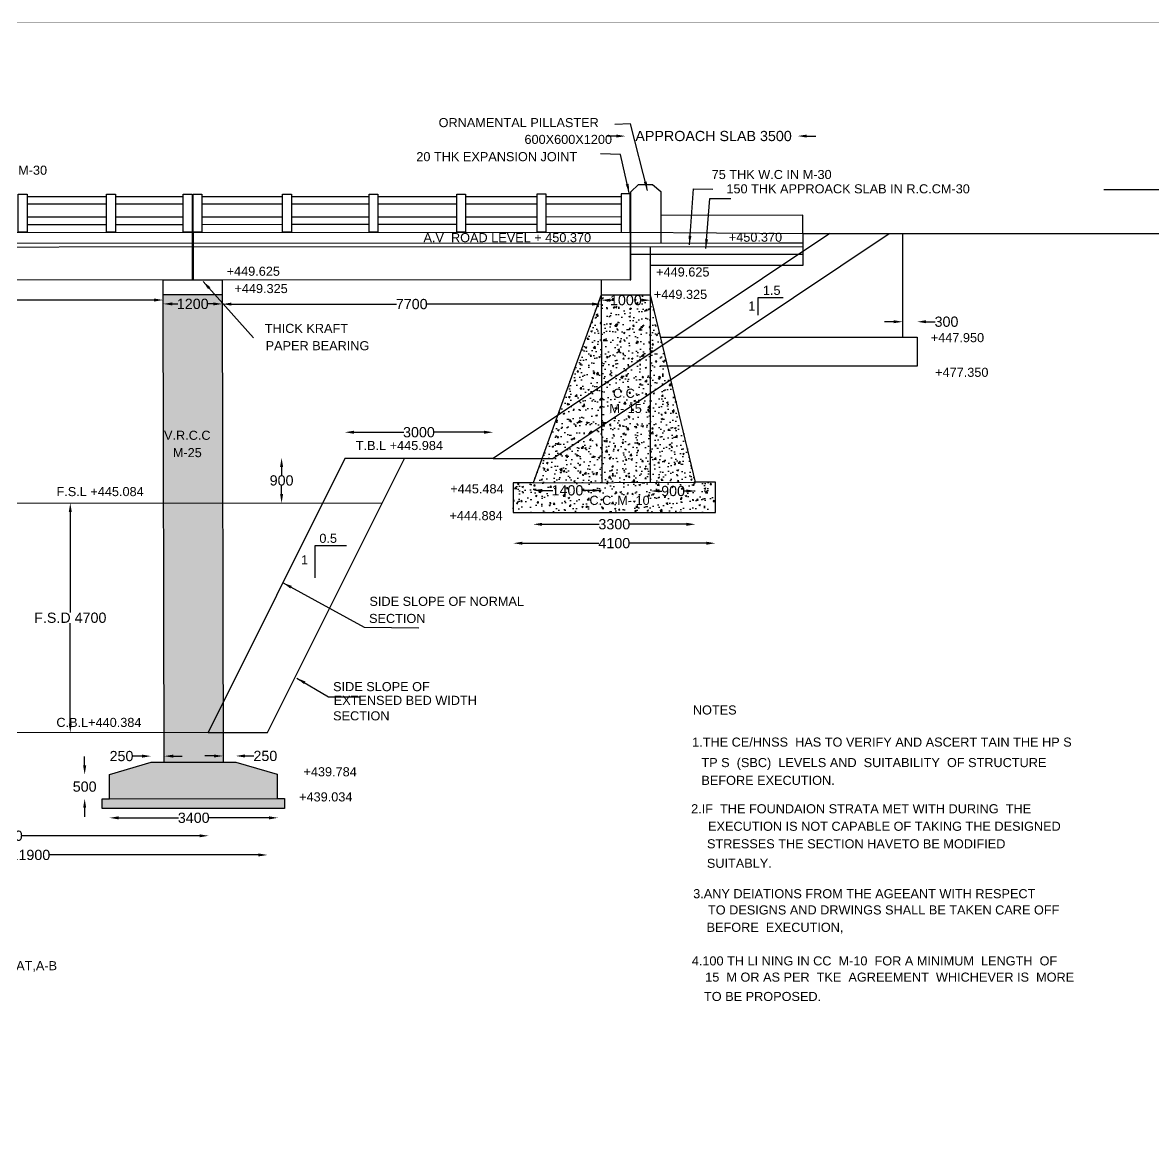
# Model space of a CAD drawing. Header units: inches. Extents: x 85560 to 186087, y -228023 to -165458.
# Drawn here: x 127004 to 151884, y -190093 to -165458 of the extents above; entities that cross this region are included whole.
import ezdxf

# ---------------------------------------------------------------- set-up
doc = ezdxf.new("R2010")
doc.units = ezdxf.units.IN
doc.header["$MEASUREMENT"] = 0
doc.styles.get("Standard").update_dxf_attribs({"font": 'arial.ttf'})
doc.dimstyles.new('ST100', dxfattribs={"dimtxt": 225, "dimasz": 200, "dimexe": 0, "dimexo": 300, "dimgap": 0.09, "dimtad": 0, "dimtih": 1, "dimtoh": 1, "dimdec": 0, "dimzin": 0, "dimdsep": 46, "dimtxsty": 'Standard', "dimcen": 0, "dimse1": 1, "dimse2": 1, "dimadec": 0, "dimazin": 0, "dimtfac": 1, "dimtdec": 0, "dimtofl": 0, "dimtmove": 0, "dimatfit": 3, "dimfxl": 2000, "dimtolj": 1, "dimtzin": 0, "dimarcsym": 0})
pattern_1 = [(50, (0, 0), (358.6301, -31.37607), [37.5, -412.5]), (355, (0, 0), (-69.37567, 376.09607), [30, -330]), (100.4514, (29.9, -2.6), (289.2547, 344.71977), [31.8701, -350.57106]), (46.1842, (0, 100), (533.6205, -82.7595), [56.25, -618.75]), (96.6356, (44.47, 93.1), (467.3314, 487.0589), [47.8051, -525.8565]), (351.1842, (0, 100), (467.331, 487.0593), [45, -495]), (21, (50, 75), (298.45353, -201.30945), [37.5, -412.5]), (326, (50, 75), (121.65767, 362.575), [30, -330]), (71.4514, (74.87, 58.22), (420.1113, 161.26525), [31.8701, -350.57106]), (37.5, (0, 0), (6.07993, 166.44693), [0, -326, 0, -335, 0, -331.25]), (7.5, (0, 0), (131.53477, 197.20586), [0, -191, 0, -318.5, 0, -126.25]), (327.5, (-111.5, 0), (266.91122, -11.277436), [0, -125, 0, -390, 0, -517.5]), (317.5, (-161.5, 0), (291.59308, 50.0525), [0, -162.5, 0, -259, 0, -367.5])]

# ---------------------------------------------------------------- blocks, each defined once
blk = doc.blocks.new('*D7')
at = {"color": 0, "lineweight": -2, "transparency": 16777216}
for p, q in [((119681, -183770), (124278, -183770)), ((132189, -183770), (127592, -183770))]:
    blk.add_line(p, q, dxfattribs=at)
at = {"color": 0, "transparency": 16777216}
for points in [[(119681, -183736), (119681, -183803), (119481, -183770)], [(132189, -183736), (132189, -183803), (132389, -183770)]]:
    blk.add_solid(points, dxfattribs=at)
at = {"layer": 'Defpoints', "color": 0, "transparency": 16777216}
for p in [(119481, -183749), (119481, -183770), (132389, -183749)]:
    blk.add_point(p, dxfattribs=at)
at = {"color": 0, "transparency": 16777216, "insert": (125935, -183770), "char_height": 225, "attachment_point": 5}
blk.add_mtext('\\A1;EXTENDED B.W 11900', dxfattribs=at)
blk = doc.blocks.new('*D8')
at = {"color": 0, "lineweight": -2, "transparency": 16777216}
for p, q in [((120982, -183348), (124894, -183348)), ((130897, -183348), (126986, -183348))]:
    blk.add_line(p, q, dxfattribs=at)
at = {"color": 0, "transparency": 16777216}
for points in [[(120982, -183315), (120982, -183381), (120782, -183348)], [(130897, -183315), (130897, -183381), (131097, -183348)]]:
    blk.add_solid(points, dxfattribs=at)
at = {"layer": 'Defpoints', "color": 0, "transparency": 16777216}
for p in [(120782, -183196), (131097, -183196), (131097, -183348)]:
    blk.add_point(p, dxfattribs=at)
at = {"color": 0, "transparency": 16777216, "insert": (125940, -183348), "char_height": 225, "attachment_point": 5}
blk.add_mtext('\\A1;NORMAL 9500', dxfattribs=at)
blk = doc.blocks.new('*D13')
at = {"color": 0, "lineweight": -2, "transparency": 16777216}
for p, q in [((128369, -181801), (128369, -181601)), ((128369, -182732), (128369, -182932))]:
    blk.add_line(p, q, dxfattribs=at)
at = {"color": 0, "transparency": 16777216}
for points in [[(128336, -181801), (128403, -181801), (128369, -182001)], [(128336, -182732), (128403, -182732), (128369, -182532)]]:
    blk.add_solid(points, dxfattribs=at)
at = {"layer": 'Defpoints', "color": 0, "transparency": 16777216}
for p in [(127890, -182001), (128369, -182001), (127890, -182532)]:
    blk.add_point(p, dxfattribs=at)
at = {"color": 0, "transparency": 16777216, "insert": (128369, -182267), "char_height": 225, "attachment_point": 5}
blk.add_mtext('\\A1;500', dxfattribs=at)
blk = doc.blocks.new('*D14')
at = {"color": 0, "lineweight": -2, "transparency": 16777216}
for p, q in [((129115, -182953), (130433, -182953)), ((132423, -182953), (131105, -182953))]:
    blk.add_line(p, q, dxfattribs=at)
at = {"color": 0, "transparency": 16777216}
for points in [[(129115, -182920), (129115, -182987), (128915, -182953)], [(132423, -182920), (132423, -182987), (132623, -182953)]]:
    blk.add_solid(points, dxfattribs=at)
at = {"layer": 'Defpoints', "color": 0, "transparency": 16777216}
for p in [(128915, -182817), (132623, -182817), (132623, -182953)]:
    blk.add_point(p, dxfattribs=at)
at = {"color": 0, "transparency": 16777216, "insert": (130769, -182953), "char_height": 225, "attachment_point": 5}
blk.add_mtext('\\A1;3400', dxfattribs=at)
blk = doc.blocks.new('*D17')
at = {"color": 0, "lineweight": -2, "transparency": 16777216}
for p, q in [((128053, -176226), (128053, -178436)), ((128053, -180878), (128053, -178669))]:
    blk.add_line(p, q, dxfattribs=at)
at = {"color": 0, "transparency": 16777216}
for points in [[(128019, -176226), (128086, -176226), (128053, -176026)], [(128019, -180878), (128086, -180878), (128053, -181078)]]:
    blk.add_solid(points, dxfattribs=at)
at = {"layer": 'Defpoints', "color": 0, "transparency": 16777216}
for p in [(128053, -176026), (128059, -176026), (128057, -181078)]:
    blk.add_point(p, dxfattribs=at)
at = {"color": 0, "transparency": 16777216, "insert": (128053, -178552), "char_height": 225, "attachment_point": 5}
blk.add_mtext('\\A1;F.S.D 4700', dxfattribs=at)
blk = doc.blocks.new('*D26')
at = {"color": 0, "lineweight": -2, "transparency": 16777216}
for p, q in [((121950, -171561), (125589, -171561)), ((129897, -171561), (126258, -171561))]:
    blk.add_line(p, q, dxfattribs=at)
at = {"color": 0, "transparency": 16777216}
for points in [[(121950, -171528), (121950, -171594), (121750, -171561)], [(129897, -171528), (129897, -171594), (130097, -171561)]]:
    blk.add_solid(points, dxfattribs=at)
at = {"layer": 'Defpoints', "color": 0, "transparency": 16777216}
for p in [(121750, -171563), (130097, -171546), (130097, -171561)]:
    blk.add_point(p, dxfattribs=at)
at = {"color": 0, "transparency": 16777216, "insert": (125924, -171561), "char_height": 225, "attachment_point": 5}
blk.add_mtext('\\A1;7700', dxfattribs=at)
blk = doc.blocks.new('*D27')
at = {"color": 0, "lineweight": -2, "transparency": 16777216}
for p, q in [((130297, -171647), (130422, -171647)), ((131197, -171647), (131072, -171647))]:
    blk.add_line(p, q, dxfattribs=at)
at = {"color": 0, "transparency": 16777216}
for points in [[(130297, -171613), (130297, -171680), (130097, -171647)], [(131197, -171613), (131197, -171680), (131397, -171647)]]:
    blk.add_solid(points, dxfattribs=at)
at = {"layer": 'Defpoints', "color": 0, "transparency": 16777216}
for p in [(130097, -171653), (131397, -171647), (131397, -171651)]:
    blk.add_point(p, dxfattribs=at)
at = {"color": 0, "transparency": 16777216, "insert": (130747, -171647), "char_height": 225, "attachment_point": 5}
blk.add_mtext('\\A1;1200', dxfattribs=at)
blk = doc.blocks.new('*D28')
at = {"color": 0, "lineweight": -2, "transparency": 16777216}
for p, q in [((131597, -171651), (135231, -171651)), ((139534, -171651), (135900, -171651))]:
    blk.add_line(p, q, dxfattribs=at)
at = {"color": 0, "transparency": 16777216}
for points in [[(131597, -171617), (131597, -171684), (131397, -171651)], [(139534, -171617), (139534, -171684), (139734, -171651)]]:
    blk.add_solid(points, dxfattribs=at)
at = {"layer": 'Defpoints', "color": 0, "transparency": 16777216}
for p in [(131397, -171647), (139734, -171651), (139734, -171652)]:
    blk.add_point(p, dxfattribs=at)
at = {"color": 0, "transparency": 16777216, "insert": (135565, -171651), "char_height": 225, "attachment_point": 5}
blk.add_mtext('\\A1;7700', dxfattribs=at)
blk = doc.blocks.new('*D29')
at = {"color": 0, "lineweight": -2, "transparency": 16777216}
for p, q in [((139933, -171565), (139952, -171565)), ((140621, -171565), (140602, -171565))]:
    blk.add_line(p, q, dxfattribs=at)
at = {"color": 0, "transparency": 16777216}
for points in [[(139933, -171531), (139933, -171598), (139733, -171565)], [(140621, -171531), (140621, -171598), (140821, -171565)]]:
    blk.add_solid(points, dxfattribs=at)
at = {"layer": 'Defpoints', "color": 0, "transparency": 16777216}
for p in [(139733, -171565), (140821, -171565), (140821, -171565)]:
    blk.add_point(p, dxfattribs=at)
at = {"color": 0, "transparency": 16777216, "insert": (140277, -171565), "char_height": 225, "attachment_point": 5}
blk.add_mtext('\\A1;1000', dxfattribs=at)
blk = doc.blocks.new('*D30')
at = {"color": 0, "lineweight": -2, "transparency": 16777216}
for p, q in [((146168, -172039), (145968, -172039)), ((146884, -172039), (147084, -172039))]:
    blk.add_line(p, q, dxfattribs=at)
at = {"color": 0, "transparency": 16777216}
for points in [[(146168, -172005), (146168, -172072), (146368, -172039)], [(146884, -172005), (146884, -172072), (146684, -172039)]]:
    blk.add_solid(points, dxfattribs=at)
at = {"layer": 'Defpoints', "color": 0, "transparency": 16777216}
for p in [(146684, -172039), (146368, -172377), (146684, -172377)]:
    blk.add_point(p, dxfattribs=at)
at = {"color": 0, "transparency": 16777216, "insert": (147332, -172039), "char_height": 225, "attachment_point": 5}
blk.add_mtext('\\A1;300', dxfattribs=at)
blk = doc.blocks.new('*D31')
at = {"color": 0, "lineweight": -2, "transparency": 16777216}
for p, q in [((138002, -176911), (139683, -176911)), ((142044, -176911), (140363, -176911))]:
    blk.add_line(p, q, dxfattribs=at)
at = {"color": 0, "transparency": 16777216}
for points in [[(138002, -176878), (138002, -176945), (137802, -176911)], [(142044, -176878), (142044, -176945), (142244, -176911)]]:
    blk.add_solid(points, dxfattribs=at)
at = {"layer": 'Defpoints', "color": 0, "transparency": 16777216}
for p in [(137802, -176905), (142244, -176905), (142244, -176911)]:
    blk.add_point(p, dxfattribs=at)
at = {"color": 0, "transparency": 16777216, "insert": (140023, -176911), "char_height": 225, "attachment_point": 5}
blk.add_mtext('\\A1;4100', dxfattribs=at)
blk = doc.blocks.new('*D32')
at = {"color": 0, "lineweight": -2, "transparency": 16777216}
for p, q in [((138435, -176495), (139687, -176495)), ((141610, -176495), (140358, -176495))]:
    blk.add_line(p, q, dxfattribs=at)
at = {"color": 0, "transparency": 16777216}
for points in [[(138435, -176462), (138435, -176529), (138235, -176495)], [(141610, -176462), (141610, -176529), (141810, -176495)]]:
    blk.add_solid(points, dxfattribs=at)
at = {"layer": 'Defpoints', "color": 0, "transparency": 16777216}
for p in [(138235, -176504), (141810, -176495), (141810, -176504)]:
    blk.add_point(p, dxfattribs=at)
at = {"color": 0, "transparency": 16777216, "insert": (140023, -176495), "char_height": 225, "attachment_point": 5}
blk.add_mtext('\\A1;3300', dxfattribs=at)
blk = doc.blocks.new('*D33')
at = {"color": 0, "lineweight": -2, "transparency": 16777216}
for p, q in [((138436, -175749), (138667, -175749)), ((139548, -175749), (139317, -175749))]:
    blk.add_line(p, q, dxfattribs=at)
at = {"color": 0, "transparency": 16777216}
for points in [[(138436, -175716), (138436, -175783), (138236, -175749)], [(139548, -175716), (139548, -175783), (139748, -175749)]]:
    blk.add_solid(points, dxfattribs=at)
at = {"layer": 'Defpoints', "color": 0, "transparency": 16777216}
for p in [(138236, -175583), (139748, -175578), (139748, -175749)]:
    blk.add_point(p, dxfattribs=at)
at = {"color": 0, "transparency": 16777216, "insert": (138992, -175749), "char_height": 225, "attachment_point": 5}
blk.add_mtext('\\A1;1400', dxfattribs=at)
blk = doc.blocks.new('*D34')
at = {"color": 0, "lineweight": -2, "transparency": 16777216}
for p, q in [((141023, -175763), (141068, -175763)), ((141609, -175763), (141564, -175763))]:
    blk.add_line(p, q, dxfattribs=at)
at = {"color": 0, "transparency": 16777216}
for points in [[(141023, -175729), (141023, -175796), (140823, -175763)], [(141609, -175729), (141609, -175796), (141809, -175763)]]:
    blk.add_solid(points, dxfattribs=at)
at = {"layer": 'Defpoints', "color": 0, "transparency": 16777216}
for p in [(140823, -175574), (141809, -175570), (141809, -175763)]:
    blk.add_point(p, dxfattribs=at)
at = {"color": 0, "transparency": 16777216, "insert": (141316, -175763), "char_height": 225, "attachment_point": 5}
blk.add_mtext('\\A1;900', dxfattribs=at)
blk = doc.blocks.new('*D35')
at = {"color": 0, "lineweight": -2, "transparency": 16777216}
for p, q in [((134292, -174470), (135389, -174470)), ((137157, -174470), (136060, -174470))]:
    blk.add_line(p, q, dxfattribs=at)
at = {"color": 0, "transparency": 16777216}
for points in [[(134292, -174437), (134292, -174503), (134092, -174470)], [(137157, -174437), (137157, -174503), (137357, -174470)]]:
    blk.add_solid(points, dxfattribs=at)
at = {"layer": 'Defpoints', "color": 0, "transparency": 16777216}
for p in [(137357, -174470), (134092, -175044), (137357, -175044)]:
    blk.add_point(p, dxfattribs=at)
at = {"color": 0, "transparency": 16777216, "insert": (135724, -174470), "char_height": 225, "attachment_point": 5}
blk.add_mtext('\\A1;3000', dxfattribs=at)
blk = doc.blocks.new('*D36')
at = {"color": 0, "lineweight": -2, "transparency": 16777216}
for p, q in [((131215, -181592), (131015, -181592)), ((131894, -181592), (132094, -181592))]:
    blk.add_line(p, q, dxfattribs=at)
at = {"color": 0, "transparency": 16777216}
for points in [[(131215, -181559), (131215, -181625), (131415, -181592)], [(131894, -181559), (131894, -181625), (131694, -181592)]]:
    blk.add_solid(points, dxfattribs=at)
at = {"layer": 'Defpoints', "color": 0, "transparency": 16777216}
for p in [(131694, -181592), (131415, -181730), (131694, -181731)]:
    blk.add_point(p, dxfattribs=at)
at = {"color": 0, "transparency": 16777216, "insert": (132345, -181592), "char_height": 225, "attachment_point": 5}
blk.add_mtext('\\A1;250', dxfattribs=at)
blk = doc.blocks.new('*D37')
at = {"color": 0, "lineweight": -2, "transparency": 16777216}
for p, q in [((129630, -181595), (129430, -181595)), ((130318, -181595), (130518, -181595))]:
    blk.add_line(p, q, dxfattribs=at)
at = {"color": 0, "transparency": 16777216}
for points in [[(129630, -181562), (129630, -181629), (129830, -181595)], [(130318, -181562), (130318, -181629), (130118, -181595)]]:
    blk.add_solid(points, dxfattribs=at)
at = {"layer": 'Defpoints', "color": 0, "transparency": 16777216}
for p in [(129830, -181595), (129830, -181728), (130118, -181728)]:
    blk.add_point(p, dxfattribs=at)
at = {"color": 0, "transparency": 16777216, "insert": (129180, -181595), "char_height": 225, "attachment_point": 5}
blk.add_mtext('\\A1;250', dxfattribs=at)
blk = doc.blocks.new('*D38')
at = {"color": 0, "lineweight": -2, "transparency": 16777216}
for p, q in [((132702, -175234), (132702, -175416)), ((132702, -175828), (132702, -175646))]:
    blk.add_line(p, q, dxfattribs=at)
at = {"color": 0, "transparency": 16777216}
for points in [[(132669, -175234), (132736, -175234), (132702, -175034)], [(132669, -175828), (132736, -175828), (132702, -176028)]]:
    blk.add_solid(points, dxfattribs=at)
at = {"layer": 'Defpoints', "color": 0, "transparency": 16777216}
for p in [(132697, -175034), (132702, -175034), (132697, -176028)]:
    blk.add_point(p, dxfattribs=at)
at = {"color": 0, "transparency": 16777216, "insert": (132702, -175531), "char_height": 225, "attachment_point": 5}
blk.add_mtext('\\A1;900', dxfattribs=at)
blk = doc.blocks.new('*D119')
at = {"color": 0, "lineweight": -2, "transparency": 16777216}
for p, q in [((140068, -167954), (139868, -167954)), ((144257, -167954), (144457, -167954))]:
    blk.add_line(p, q, dxfattribs=at)
at = {"color": 0, "transparency": 16777216}
for points in [[(140068, -167921), (140068, -167987), (140268, -167954)], [(144257, -167921), (144257, -167987), (144057, -167954)]]:
    blk.add_solid(points, dxfattribs=at)
at = {"layer": 'Defpoints', "color": 0, "transparency": 16777216}
for p in [(140268, -167959), (144057, -167954), (144057, -167959)]:
    blk.add_point(p, dxfattribs=at)
at = {"color": 0, "transparency": 16777216, "insert": (142163, -167954), "char_height": 225, "attachment_point": 5}
blk.add_mtext('\\A1; APPROACH SLAB 3500', dxfattribs=at)

msp = doc.modelspace()

# ---------------------------------------------------------------- hatches: boundary and pattern name
h = msp.add_hatch()
h.set_pattern_fill('AR-CONC', color=256, scale=50, style=0)
h.set_pattern_definition(pattern_1)
h.paths.add_polyline_path([(142250.6, -175570), (141808.9, -175570), (138235.9, -175583.1), (137800.8, -175583.1), (137800.8, -176232.8), (142250.6, -176232.8)])
h.paths.add_polyline_path([(141267.6, -173308.6), (140822, -173606.5), (140822.7, -175573.6), (141808.9, -175570)])
h.paths.add_polyline_path([(140822, -173606.5), (139743.5, -174327.5), (139748.1, -175577.5), (140822.7, -175573.6)])
h.paths.add_polyline_path([(139743.5, -174327.5), (138671.8, -175043.9), (138430.9, -175043.9), (138235.9, -175583.1), (139748.1, -175577.5)])
h.paths.add_polyline_path([(139743.5, -174327.5), (139740.3, -173454.1), (138772.3, -174099.9), (138430.9, -175043.9), (138671.8, -175043.9)])
h.paths.add_polyline_path([(140822, -173606.5), (140821.7, -172732.7), (139740.3, -173454.1), (139743.5, -174327.5)])
h.paths.add_polyline_path([(141087.4, -172555.4), (140821.7, -172732.7), (140822, -173606.5), (141267.6, -173308.6)])
h.paths.add_polyline_path([(140821.2, -171443.3), (140821.7, -172732.7), (141087.4, -172555.4)])
h.paths.add_polyline_path([(140821.2, -171443.3), (139732.9, -171443.3), (139740.3, -173454.1), (140821.7, -172732.7)])
h.paths.add_polyline_path([(139732.9, -171443.3), (138772.3, -174099.9), (139740.3, -173454.1)])
h.paths.add_polyline_path([(139957.9, -176122.3), (140851.8, -176122.3), (140851.8, -175816), (139957.9, -175816)], flags=24)
h.paths.add_polyline_path([(139346.4, -176122.9), (140008.6, -176122.9), (140008.6, -175812.7), (139346.4, -175812.7)], flags=24)
h.paths.add_polyline_path([(139786, -174100.6), (140679.9, -174100.6), (140679.9, -173794.2), (139786, -173794.2)], flags=24)
h.paths.add_polyline_path([(139862.5, -173767.8), (140524.8, -173767.8), (140524.8, -173457.6), (139862.5, -173457.6)], flags=24)
h.paths.add_polyline_path([(139896, -171393.7), (140658.5, -171393.7), (140658.5, -171735.9), (139896, -171735.9)], flags=9)
h = msp.add_hatch()
h.set_pattern_fill('AR-CONC', color=256, scale=50, style=0)
h.set_pattern_definition(pattern_1)
h.paths.add_polyline_path([(131396.9, -171444.1), (130096.8, -171444.1), (130106.4, -176027.3), (131405.1, -176027.9)])
h.paths.add_polyline_path([(131405.1, -176027.9), (130106.4, -176027.3), (130118.4, -181728.5), (129829.7, -181728.5), (128918, -181996.8), (128918, -182535.5), (128751.7, -182535.5), (128751.7, -182750.7), (132766.4, -182750.7), (132766.4, -182531), (132606, -182531), (132606, -181994.3), (131694.4, -181731.2), (131415.3, -181729.5), (131414.1, -181075.7), (131086.3, -181075.7), (131413, -180420.2)])
h.paths.add_polyline_path([(131413, -180420.2), (131086.3, -181075.7), (131414.1, -181075.7)], flags=17)
h.paths.add_polyline_path([(130366, -171475.6), (131128.5, -171475.6), (131128.5, -171817.9), (130366, -171817.9)], flags=24)
h.paths.add_polyline_path([(129948.1, -175072.3), (130997.3, -175072.3), (130997.3, -174765.9), (129948.1, -174765.9)], flags=9)
h.paths.add_polyline_path([(129985.6, -174691.8), (131191.2, -174691.8), (131191.2, -174381.6), (129985.6, -174381.6)], flags=9)

# ---------------------------------------------------------------- linework, layer by layer
at = {"const_width": 10}
msp.add_lwpolyline([(85565.1, -165462.9), (186079.3, -165462.9), (186079.3, -228002.1), (85565.1, -228002.1)], close=True, dxfattribs=at)
for points in [[(140371.7, -171115.9), (140389.6, -171115.9), (140389.6, -169180.6), (140554.8, -169018.8), (140866.5, -169018.8), (141044.7, -169175.9), (141044.9, -170306.2)], [(111431.1, -170077.7), (111613.8, -170077.7), (140371.7, -170066.3), (140371.7, -169227.2), (140170.6, -169227.2), (140170.9, -170066.4)], [(127101.7, -169285.9), (128849.8, -169285.3)], [(129045.3, -169285.2), (130539.7, -169284.6)], [(130735.1, -169284.5), (130754, -169284.5)], [(130949.4, -169284.4), (132722, -169283.7)], [(132917.4, -169283.6), (134625.6, -169283)], [(134821, -169282.9), (136556.8, -169282.2)], [(136752.2, -169282.1), (138323.1, -169281.5)], [(138518.5, -169281.4), (140170.6, -169280.8)], [(128849.8, -169452.7), (127101.7, -169452.7)], [(130539.7, -169452.7), (129045.3, -169452.7)], [(130754, -169452.7), (130735.1, -169452.7)], [(132722, -169452.7), (130949.4, -169452.7)], [(134625.6, -169452.7), (132917.4, -169452.7)], [(136556.8, -169452.7), (134821, -169452.7)], [(138323.1, -169452.7), (136752.2, -169452.7)], [(140170.7, -169452.7), (138518.5, -169452.7)], [(127101.7, -169731.7), (128849.8, -169731)], [(128849.8, -169904.7), (127101.7, -169905.5)], [(129045.3, -169731), (130539.7, -169730.4)], [(130539.7, -169903.8), (129045.3, -169904.6)], [(130735.1, -169730.3), (130754, -169730.3)], [(130754, -169903.7), (130735.1, -169903.7)], [(130949.4, -169730.2), (132722, -169729.5)], [(132722, -169902.8), (130949.4, -169903.6)], [(132917.4, -169729.4), (134625.6, -169728.8)], [(134625.6, -169901.8), (132917.4, -169902.7)], [(134821, -169728.7), (136556.8, -169728)], [(136556.8, -169900.9), (134821, -169901.7)], [(136752.2, -169727.9), (138323.1, -169727.3)], [(138323.1, -169900), (136752.2, -169900.8)], [(138518.5, -169727.2), (140170.8, -169726.6)], [(140170.9, -169899.1), (138518.5, -169899.9)], [(144168.6, -170100.1), (144168.4, -169697.4), (141044.8, -169697.9)], [(140371.7, -170066.3), (140371.7, -171115.9), (112067.9, -171124.8)], [(130735.1, -170070.1), (130735.5, -171119)], [(130754, -170070), (130754.3, -171119)], [(144767.9, -170100.1), (137357.1, -175043.9), (138671.8, -175043.9), (146067, -170100.1)], [(140371.7, -170066.3), (144168.6, -170100.1), (144170.6, -170382.5)], [(144168.6, -170100.1), (156636.4, -170100.1)], [(146368.5, -172376.9), (146368.5, -170100.1)], [(95236.5, -170308.2), (107625.3, -170311.4), (143642.2, -170305.7), (144172.5, -170305.7)], [(111431.1, -170397.7), (144170.6, -170382.5)], [(144170.6, -170382.5), (144170.6, -170803.9), (140818.8, -170803.9), (140818.6, -170384)], [(140389.6, -170553.5), (144170.6, -170553.5)], [(139732.9, -171116.1), (139732.9, -171443.3), (140821.2, -171443.3), (140821.2, -170803.9)], [(131396.9, -171444.1), (131415.3, -181729.5), (131694.4, -181731.2), (132606, -181994.3), (132606, -182531), (132766.4, -182531), (132766.4, -182750.7), (128751.7, -182750.7), (128751.7, -182535.5), (128918, -182535.5), (128918, -181996.8), (129829.7, -181728.5), (130118.4, -181728.5), (130096.8, -171444.1)], [(139732.9, -171443.3), (138235.9, -175583.1), (137800.8, -175583.1), (137800.8, -176232.8), (142250.6, -176232.8), (142250.6, -175570), (141808.9, -175570), (140821.2, -171443.3)], [(139732.9, -171443.3), (139748.1, -175577.5)], [(140822.7, -175573.6), (140821.2, -171443.3)], [(143740.9, -171512.1), (143180.6, -171512.1), (143180.6, -171893.5)], [(141044.6, -172376.9), (146368.5, -172376.9), (146683.6, -172376.9), (146683.6, -173018.5), (141031.5, -173018.5)], [(131086.3, -181075.7), (120770.8, -181085), (119484.1, -181085), (116427.4, -175046.9), (117736.2, -175046.9), (120770.8, -181085)], [(137357.1, -175043.9), (134091.7, -175043.9), (131086.3, -181075.7), (132390.1, -181075.7), (135403.4, -175043.9)], [(138235.9, -175583.1), (141808.9, -175570)], [(116921, -176021.9), (134911.2, -176029.3)], [(134133.4, -176968.2), (133436.7, -176968.2), (133436.7, -177669.4)], [(130118.4, -181728.5), (131415.3, -181729.5)], [(128918, -182535.5), (132606, -182531)]]:
    msp.add_lwpolyline(points)
for points in [[(126906.2, -169232.5), (127101.7, -169232.5), (127101.7, -170071.5), (126906.2, -170071.5)], [(128849.8, -169231.7), (129045.3, -169231.7), (129045.3, -170070.8), (128849.8, -170070.8)], [(130539.7, -169231.1), (130735.1, -169231.1), (130735.1, -170070.1), (130539.7, -170070.1)], [(130754, -169231), (130949.4, -169231), (130949.4, -170070), (130754, -170070)], [(132722, -169230.2), (132917.4, -169230.2), (132917.4, -170069.2), (132722, -170069.2)], [(134625.6, -169229.5), (134821, -169229.5), (134821, -170068.5), (134625.6, -170068.5)], [(136556.8, -169228.7), (136752.2, -169228.7), (136752.2, -170067.7), (136556.8, -170067.7)], [(138323.1, -169228), (138518.5, -169228), (138518.5, -170067), (138323.1, -170067)], [(130096.8, -171119.2), (131396.9, -171119.2), (131396.9, -171444.1), (130096.8, -171444.1)]]:
    msp.add_lwpolyline(points, close=True)

# ---------------------------------------------------------------- texts
for s, p in [('ORNAMENTAL PILLASTER', (136157, -167757.6)), ('600X600X1200', (138046.3, -168127.2)), ('20 THK EXPANSION JOINT', (135666.7, -168506.7)), ('     75 THK W.C IN C.C M-30', (123956.6, -168804.6)), (' 75 THK W.C IN M-30   ', (142088, -168899.3)), (' 150 THK APPROACK SLAB IN R.C.CM-30', (142411.7, -169214.3)), ('      A.V  ROAD LEVEL + 450.370', (135358.2, -170288.3)), (' +450.370', (142464.6, -170278.5)), (' +449.625', (131415.1, -171027.2)), ('   +449.625', (140711.5, -171043.5)), (' +449.325', (131586.7, -171408.3)), (' +449.325', (140815.5, -171536.7)), ('1.5', (143292.2, -171447.9)), ('1', (142970.8, -171793)), (' THICK KRAFT', (132254.4, -172284.8)), (' +447.950', (146909.1, -172488.7)), (' PAPER BEARING', (132273.4, -172665.8)), (' +477.350', (147004.5, -173250.9)), (' C.C', (139914.3, -173712.7)), (' M- 15', (139837, -174046.1)), (' V.R.C.C', (130037.3, -174636.7)), ('    M-25', (129999.1, -175017.8)), (' T.B.L +445.984', (134257.2, -174861.6)), (' +445.484', (136336.4, -175814.3)), (' F.S.L +445.084', (127672, -175875.2)), (' C.C', (139398.1, -176067.8)), (' M- 10', (140009, -176067.8)), (' +444.884', (136317.3, -176405)), ('0.5', (133533, -176903.1)), ('1', (133130.2, -177378.2)), (' SIDE SLOPE OF NORMAL', (134557.5, -178289.9)), (' SECTION', (134548.7, -178666.1)), (' SIDE SLOPE OF', (133758.3, -180166.1)), (' EXTENSED BED WIDTH', (133771.5, -180467.8)), (' SECTION', (133758.3, -180808.8)), ('    NOTES', (141441.1, -180679.6)), (' C.B.L+440.384', (127669.5, -180953.3)), (' 1.THE CE/HNSS  HAS TO VERIFY AND ASCERT TAIN THE HP S', (141657.5, -181386.7)), (' +439.784', (133105.9, -182039.4)), ('    TP S  (SBC)  LEVELS AND  SUITABILITY  OF STRUCTURE', (141628.5, -181836.9)), ('    BEFORE EXECUTION.', (141628.5, -182228.4)), (' +439.034', (133010.5, -182592)), ('  2.IF  THE FOUNDAION STRATA MET WITH DURING  THE', (141557.4, -182853.4)), ('EXECUTION IS NOT CAPABLE OF TAKING THE DESIGNED  ', (142084.7, -183238)), ('  STRESSES THE SECTION HAVETO BE MODIFIED  ', (141907, -183623.6)), ('      SUITABLY.', (141593.6, -184052.3)), (' 3.ANY DEIATIONS FROM THE AGEEANT WITH RESPECT  ', (141680.9, -184721.3)), (' TO DESIGNS AND DRWINGS SHALL BE TAKEN CARE OFF ', (142006.9, -185079)), ('BEFORE  EXECUTION,', (142052.8, -185461.4)), ('       4.100 TH LI NING IN CC  M-10  FOR A MINIMUM  LENGTH  OF', (141184, -186199.8)), ('LONGITUDINAL  SECTION AT,A-B', (123322.5, -186305.7)), ('    15  M OR AS PER  TKE  AGREEMENT  WHICHEVER IS  MORE', (141712.2, -186557.2)), ('   TO BE PROPOSED.', (141763.4, -186982.7))]:
    msp.add_text(s, height=200).set_placement(p)

# ---------------------------------------------------------------- dimensions: what is measured, and where the dimension line sits
for base, p1, p2, text, picture, middle in [((144057.4, -167954), (140267.8, -167959.2), (144057.4, -167959.2), ' APPROACH SLAB 3500', '*D119', (142162.6, -167954)), ((130097, -171561), (121750.2, -171563.4), (130097, -171545.9), '7700', '*D26', (125923.6, -171561)), ((140821.2, -171564.8), (139733.3, -171565.2), (140821.2, -171564.8), '1000', '*D29', (140277.3, -171564.8)), ((131397.3, -171646.8), (130097.2, -171653), (131397.3, -171650.6), '1200', '*D27', (130747.2, -171646.8)), ((139733.7, -171650.6), (131397.3, -171646.8), (139733.7, -171651.5), '7700', '*D28', (135565.5, -171650.6)), ((146683.6, -172038.8), (146368.5, -172376.9), (146683.6, -172376.9), '300', '*D30', (147331.8, -172038.8)), ((137357.1, -174470.1), (134091.7, -175043.9), (137357.1, -175043.9), '3000', '*D35', (135724.4, -174470.1)), ((139748.1, -175749.3), (138235.9, -175583.1), (139748.1, -175577.5), '1400', '*D33', (138992, -175749.3)), ((141808.9, -175762.6), (140822.7, -175573.6), (141808.9, -175570), '900', '*D34', (141315.8, -175762.6)), ((141809.9, -176495.3), (138235.2, -176503.5), (141809.9, -176503.5), '3300', '*D32', (140022.5, -176495.3)), ((142244.2, -176911.5), (137801.6, -176905.3), (142244.2, -176905.3), '4100', '*D31', (140022.9, -176911.5)), ((129829.7, -181595.3), (130118.4, -181728.5), (129829.7, -181728.5), '250', '*D37', (129179.5, -181595.3)), ((131694.4, -181592.1), (131415.3, -181729.5), (131694.4, -181731.2), '250', '*D36', (132344.6, -181592.1)), ((132623.4, -182953.5), (128914.7, -182816.9), (132623.4, -182816.9), '3400', '*D14', (130769, -182953.5)), ((131097.4, -183348.1), (120782.2, -183196.4), (131097.4, -183196.4), 'NORMAL 9500', '*D8', (125939.8, -183348.1)), ((119481.2, -183769.5), (132389, -183748.8), (119481.2, -183748.8), 'EXTENDED B.W 11900', '*D7', (125935.1, -183769.5))]:
    dim = msp.add_linear_dim(base=base, p1=p1, p2=p2, text=text, dimstyle='ST100')
    dim.commit()
    dim.dimension.update_dxf_attribs({"geometry": picture, "text_midpoint": middle})
for base, p1, p2, text, picture, middle in [((132702.4, -175034.5), (132697.3, -176028.4), (132697.3, -175034.5), '900', '*D38', (132702.4, -175531.4)), ((128052.5, -176026.5), (128056.8, -181078.4), (128058.9, -176026.5), 'F.S.D 4700', '*D17', (128052.5, -178552.5))]:
    dim = msp.add_linear_dim(base=base, p1=p1, p2=p2, angle=90, text=text, dimstyle='ST100')
    dim.commit()
    dim.dimension.update_dxf_attribs({"geometry": picture, "text_midpoint": middle})
dim = msp.add_linear_dim(base=(128369.3, -182001.4), p1=(127889.5, -182532.2), p2=(127889.5, -182001.4), angle=90, text='500', dimstyle='ST100')
dim.commit()
dim.dimension.update_dxf_attribs({"geometry": '*D13', "text_midpoint": (128369.3, -182266.8), "dimtype": 160})

# ---------------------------------------------------------------- leaders
for points, override in [([(140754.2, -169153.1), (140377, -167687.7), (140036.2, -167696.7)], {"dimgap": 0.09, "dimtad": 0}), ([(140351.4, -169205.1), (140158.7, -168356.7), (139718.7, -168342.9)], {"dimgap": 0.09, "dimtad": 0}), ([(141674.1, -170346.9), (141764.7, -169117.1), (142192, -169124)], {"dimgap": 0.09, "dimtad": 0}), ([(153235.2, -169138.2), (150796.9, -169138.2)], {"dimasz": 600, "dimgap": 0.09, "dimtad": 0}), ([(142037, -170426.5), (142124.5, -169328.9), (142588.9, -169330.4)], {"dimgap": 0.09, "dimtad": 0}), ([(130975.1, -171150.4), (132086.1, -172395)], {"dimgap": 0.09, "dimtad": 0}), ([(132734.6, -177782.6), (134516.1, -178760.7), (135722.7, -178773.3)], {"dimgap": 0.09, "dimtad": 0}), ([(133038.8, -179880.2), (133731, -180287.3), (134434.4, -180292.9)], {"dimgap": 0.09, "dimtad": 0})]:
    msp.add_leader(points, dimstyle='ST100', override=override)

doc.saveas('drawing.dxf')
